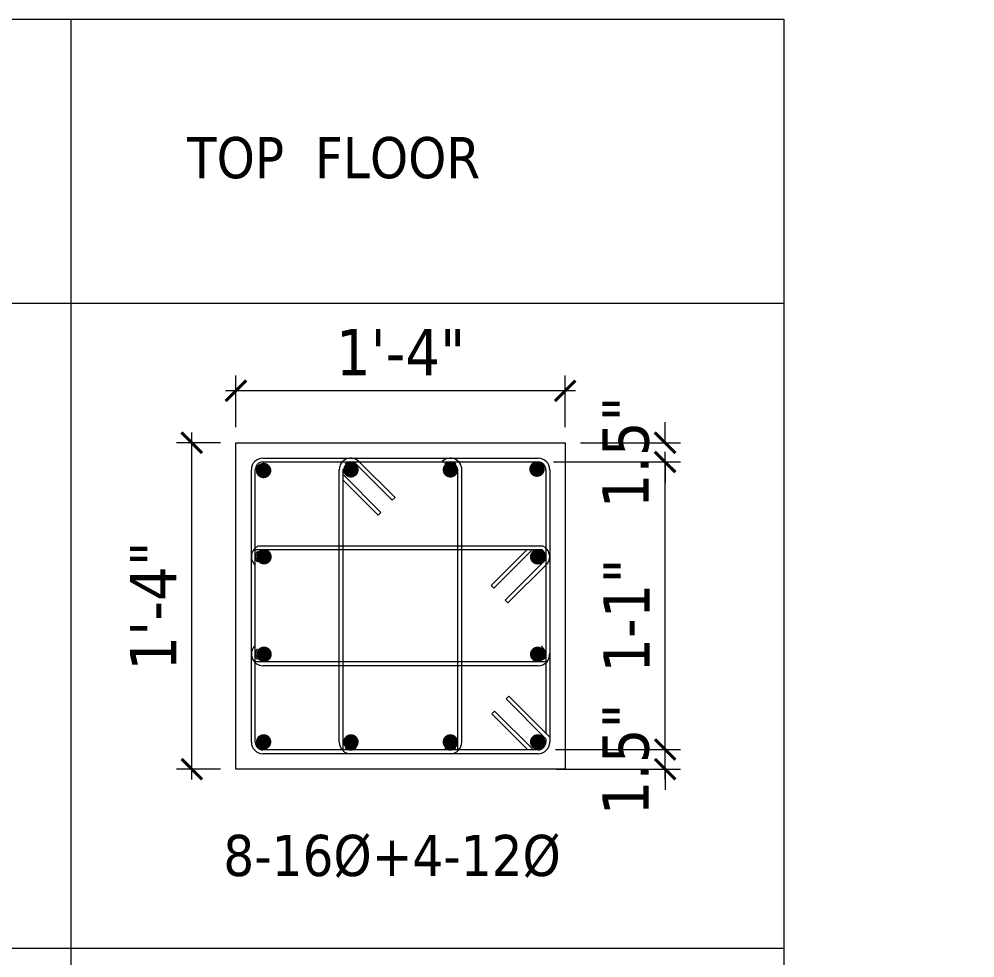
# Model space of a CAD drawing. Header units: inches. Extents: x 130993 to 274375, y -5108 to 103559.
# Drawn here: x 135128.2 to 135314, y 50715.5 to 50898.1 of the extents above; entities that cross this region are included whole.
import ezdxf

# ---------------------------------------------------------------- set-up
doc = ezdxf.new("R2010")
doc.units = ezdxf.units.IN
doc.header["$MEASUREMENT"] = 0
doc.header["$PDMODE"] = 2
doc.header["$PDSIZE"] = -3
for name, color, linetype, lineweight in [('DIM', 5, 'Continuous', 9), ('DIMENSION', 142, 'Continuous', 20), ('HATCH', 9, 'Continuous', 9), ('TEXT', 181, 'Continuous', 13)]:
    doc.layers.add(name, color=color, linetype=linetype, lineweight=lineweight)
doc.layers.add('FRAME', color=7, linetype='Continuous')
doc.styles.add('TAHOMA', font='tahoma.ttf', dxfattribs={"height": 9})
doc.dimstyles.new('1-2', dxfattribs={"dimscale": 0, "dimtxt": 8, "dimasz": 4, "dimexe": 3, "dimexo": 3, "dimgap": 3, "dimtad": 1, "dimdec": 0, "dimlfac": 0.25, "dimzin": 3, "dimdsep": 46, "dimlunit": 4, "dimtxsty": 'TAHOMA', "dimblk1": 'ARCHTICK', "dimblk2": 'ARCHTICK', "dimsah": 1, "dimcen": 0, "dimdle": 2, "dimclrd": 6, "dimclre": 6, "dimclrt": 7, "dimadec": 0, "dimazin": 0, "dimtfac": 0.333333, "dimtdec": 0, "dimtix": 1, "dimtofl": 0, "dimtmove": 0, "dimatfit": 2, "dimfxl": 1, "dimtolj": 1, "dimtzin": 0, "dimlwd": -1, "dimlwe": -1, "dimarcsym": 0})
doc.dimstyles.new('1-4', dxfattribs={"dimscale": 0, "dimtxt": 8, "dimasz": 4, "dimexe": 3, "dimexo": 3, "dimgap": 2, "dimtad": 1, "dimdec": 0, "dimlfac": 0.5, "dimzin": 3, "dimdsep": 46, "dimlunit": 4, "dimtxsty": 'TAHOMA', "dimblk1": 'ARCHTICK', "dimblk2": 'ARCHTICK', "dimsah": 1, "dimcen": 0, "dimdle": 2, "dimclrd": 6, "dimclre": 6, "dimclrt": 7, "dimadec": 0, "dimazin": 0, "dimtfac": 0.333333, "dimtdec": 0, "dimtmove": 1, "dimatfit": 2, "dimfxl": 1, "dimtolj": 1, "dimtzin": 0, "dimlwd": -1, "dimlwe": -1, "dimarcsym": 0})

# ---------------------------------------------------------------- blocks, each defined once
blk = doc.blocks.new('_ArchTick')
at = {"color": 0, "linetype": 'ByBlock', "const_width": 0.15}
blk.add_lwpolyline([(-0.5, -0.5), (0.5, 0.5)], dxfattribs=at)
blk = doc.blocks.new('*D381')
at = {"layer": 'Defpoints', "color": 0, "ltscale": 20}
for p in [(135334.61, 50851.17), (135347.63, 50851.17), (135334.61, 50800.65)]:
    blk.add_point(p, dxfattribs=at)
at = {"layer": 'DIM', "color": 6, "ltscale": 20}
for p, q in [((135334.61, 50798.65), (135334.61, 50853.17)), ((135344.63, 50851.17), (135331.61, 50851.17))]:
    blk.add_line(p, q, dxfattribs=at)
at = {"layer": 'DIM', "color": 6, "ltscale": 20, "xscale": 4, "yscale": 4, "zscale": 4}
for p, rotation in [((135334.61, 50851.17), 90), ((135334.61, 50800.65), 270)]:
    blk.add_blockref('_ArchTick', p, dxfattribs=dict(at, rotation=rotation))
at = {"layer": 'DIM', "color": 7, "ltscale": 20, "insert": (135327.95, 50825.91), "char_height": 9, "attachment_point": 5, "rotation": 90, "style": 'TAHOMA'}
blk.add_mtext('\\A1;AS PER SITE', dxfattribs=at)
blk = doc.blocks.new('*D1317')
at = {"layer": 'Defpoints', "color": 0, "ltscale": 10}
for p in [(135229.44, 50756.03), (135229.63, 50752.23), (135253.74, 50752.23)]:
    blk.add_point(p, dxfattribs=at)
at = {"layer": 'DIMENSION', "color": 6, "ltscale": 10}
for p, q in [((135253.74, 50756.03), (135253.74, 50760.03)), ((135232.44, 50756.03), (135256.74, 50756.03)), ((135232.63, 50752.23), (135256.74, 50752.23)), ((135253.74, 50752.23), (135253.74, 50748.23))]:
    blk.add_line(p, q, dxfattribs=at)
at = {"layer": 'DIMENSION', "color": 6, "ltscale": 10, "xscale": 4, "yscale": 4, "zscale": 4}
for p, rotation in [((135253.74, 50756.03), 270), ((135253.74, 50752.23), 90)]:
    blk.add_blockref('_ArchTick', p, dxfattribs=dict(at, rotation=rotation))
at = {"layer": 'DIMENSION', "color": 7, "ltscale": 10, "insert": (135246.13, 50754.13), "char_height": 9, "attachment_point": 5, "rotation": 90, "style": 'TAHOMA'}
blk.add_mtext('\\A1;1.5"', dxfattribs=at)
blk = doc.blocks.new('*D1318')
at = {"layer": 'Defpoints', "color": 0, "ltscale": 10}
for p in [(135234.3, 50815.73), (135253.74, 50815.73), (135229.05, 50811.98)]:
    blk.add_point(p, dxfattribs=at)
at = {"layer": 'DIMENSION', "color": 6, "ltscale": 10}
for p, q in [((135253.74, 50815.73), (135253.74, 50819.73)), ((135237.3, 50815.73), (135256.74, 50815.73)), ((135232.05, 50811.98), (135256.74, 50811.98)), ((135253.74, 50811.98), (135253.74, 50807.98))]:
    blk.add_line(p, q, dxfattribs=at)
at = {"layer": 'DIMENSION', "color": 6, "ltscale": 10, "xscale": 4, "yscale": 4, "zscale": 4}
for p, rotation in [((135253.74, 50815.73), 270), ((135253.74, 50811.98), 90)]:
    blk.add_blockref('_ArchTick', p, dxfattribs=dict(at, rotation=rotation))
at = {"layer": 'DIMENSION', "color": 7, "ltscale": 10, "insert": (135246.13, 50813.86), "char_height": 9, "attachment_point": 5, "rotation": 90, "style": 'TAHOMA'}
blk.add_mtext('\\A1;1.5"', dxfattribs=at)
blk = doc.blocks.new('*D1319')
at = {"layer": 'Defpoints', "color": 0, "ltscale": 10}
for p in [(135229.05, 50811.98), (135253.74, 50811.98), (135229.63, 50752.23)]:
    blk.add_point(p, dxfattribs=at)
at = {"layer": 'DIMENSION', "color": 6, "ltscale": 10}
for p, q in [((135253.74, 50750.23), (135253.74, 50813.98)), ((135232.05, 50811.98), (135256.74, 50811.98)), ((135232.63, 50752.23), (135256.74, 50752.23))]:
    blk.add_line(p, q, dxfattribs=at)
at = {"layer": 'DIMENSION', "color": 6, "ltscale": 10, "xscale": 4, "yscale": 4, "zscale": 4}
for p, rotation in [((135253.74, 50811.98), 90), ((135253.74, 50752.23), 270)]:
    blk.add_blockref('_ArchTick', p, dxfattribs=dict(at, rotation=rotation))
at = {"layer": 'DIMENSION', "color": 7, "ltscale": 10, "insert": (135246.23, 50782.11), "char_height": 9, "attachment_point": 5, "rotation": 90, "style": 'TAHOMA'}
blk.add_mtext('\\A1;1-1"', dxfattribs=at)
blk = doc.blocks.new('*D1320')
at = {"layer": 'Defpoints', "color": 0, "ltscale": 10}
for p in [(135161.72, 50815.73), (135170.3, 50815.73), (135170.3, 50752.23)]:
    blk.add_point(p, dxfattribs=at)
at = {"layer": 'DIMENSION', "color": 6, "ltscale": 10}
for p, q in [((135161.72, 50750.23), (135161.72, 50817.73)), ((135167.3, 50815.73), (135158.72, 50815.73)), ((135167.3, 50752.23), (135158.72, 50752.23))]:
    blk.add_line(p, q, dxfattribs=at)
at = {"layer": 'DIMENSION', "color": 6, "ltscale": 10, "xscale": 4, "yscale": 4, "zscale": 4}
for p, rotation in [((135161.72, 50815.73), 90), ((135161.72, 50752.23), 270)]:
    blk.add_blockref('_ArchTick', p, dxfattribs=dict(at, rotation=rotation))
at = {"layer": 'DIMENSION', "color": 7, "ltscale": 10, "insert": (135154.21, 50783.98), "char_height": 9, "attachment_point": 5, "rotation": 90, "style": 'TAHOMA'}
blk.add_mtext('\\A1;1\'-4"', dxfattribs=at)
blk = doc.blocks.new('*D1321')
at = {"layer": 'Defpoints', "color": 0, "ltscale": 10}
for p in [(135170.3, 50825.83), (135170.3, 50815.73), (135234.3, 50815.73)]:
    blk.add_point(p, dxfattribs=at)
at = {"layer": 'DIMENSION', "color": 6, "ltscale": 10}
for p, q in [((135170.3, 50818.73), (135170.3, 50828.83)), ((135234.3, 50818.73), (135234.3, 50828.83)), ((135236.3, 50825.83), (135168.3, 50825.83))]:
    blk.add_line(p, q, dxfattribs=at)
at = {"layer": 'DIMENSION', "color": 6, "ltscale": 10, "xscale": 4, "yscale": 4, "zscale": 4, "rotation": 180}
blk.add_blockref('_ArchTick', (135170.3, 50825.83), dxfattribs=at)
at = {"layer": 'DIMENSION', "color": 6, "ltscale": 10, "xscale": 4, "yscale": 4, "zscale": 4}
blk.add_blockref('_ArchTick', (135234.3, 50825.83), dxfattribs=at)
at = {"layer": 'DIMENSION', "color": 7, "ltscale": 10, "insert": (135202.3, 50833.34), "char_height": 9, "attachment_point": 5, "style": 'TAHOMA'}
blk.add_mtext('\\A1;1\'-4"', dxfattribs=at)

msp = doc.modelspace()

# ---------------------------------------------------------------- linework, layer by layer
at = {"layer": 'DIMENSION', "lineweight": 15}
msp.add_lwpolyline([(135234.3, 50815.73), (135234.3, 50752.23), (135170.3, 50752.23), (135170.3, 50815.73)], close=True, dxfattribs=at)
at = {"layer": 'FRAME', "color": 5, "linetype": 'Continuous', "lineweight": 20}
for p, q in [((134352.16, 50898.11), (135276.85, 50898.13)), ((135138.21, 50898.12), (135138.21, 50215.08)), ((135276.85, 50898.13), (135276.85, 50215.08)), ((134352.18, 50842.88), (135276.85, 50842.9)), ((135276.85, 50717.34), (134352.16, 50717.34))]:
    msp.add_line(p, q, dxfattribs=at)
at = {"layer": 'HATCH', "lineweight": 5, "ltscale": 50}
for p, q in [((135175.55, 50812.73), (135229.05, 50812.73)), ((135175.55, 50811.98), (135229.05, 50811.98)), ((135200.7, 50804.53), (135193.16, 50812.07)), ((135201.23, 50805.06), (135194.22, 50812.07)), ((135173.3, 50757.48), (135173.3, 50810.48)), ((135174.05, 50757.48), (135174.05, 50810.48)), ((135190.38, 50757.48), (135190.38, 50810.61)), ((135191.13, 50755.98), (135191.13, 50810.61)), ((135213.47, 50755.8), (135213.47, 50810.61)), ((135214.22, 50757.48), (135214.22, 50810.48)), ((135230.55, 50810.48), (135230.55, 50759.21)), ((135231.3, 50810.48), (135231.3, 50757.48)), ((135198.49, 50802.16), (135191.13, 50809.52)), ((135197.96, 50801.63), (135191.13, 50808.46)), ((135201.23, 50805.06), (135200.7, 50804.53)), ((135198.49, 50802.16), (135197.96, 50801.63)), ((135229.95, 50795.62), (135174.65, 50795.62)), ((135219.9, 50787.97), (135226.91, 50794.98)), ((135220.43, 50787.44), (135227.97, 50794.98)), ((135229.94, 50795.85), (135229.95, 50795.85)), ((135229.86, 50794.87), (135174.05, 50794.87)), ((135229.86, 50794.87), (135230.11, 50794.62)), ((135222.65, 50785.08), (135230.38, 50792.81)), ((135223.18, 50784.55), (135230.86, 50792.23)), ((135219.9, 50787.97), (135220.43, 50787.44)), ((135222.65, 50785.08), (135223.18, 50784.55)), ((135229.95, 50776.87), (135229.95, 50776.87)), ((135229.64, 50776.12), (135230.12, 50775.65)), ((135230.55, 50773.09), (135174.05, 50773.09)), ((135229.06, 50772.34), (135175.56, 50772.34)), ((135222.81, 50765.89), (135223.34, 50766.42)), ((135222.81, 50765.89), (135230.55, 50758.15)), ((135223.34, 50766.42), (135231.3, 50758.46)), ((135220.06, 50762.99), (135220.6, 50763.52)), ((135220.6, 50763.52), (135228.14, 50755.98)), ((135220.06, 50762.99), (135227.08, 50755.98)), ((135230.55, 50758.15), (135230.55, 50757.48)), ((135229.05, 50755.98), (135175.55, 50755.98)), ((135229.05, 50755.23), (135175.55, 50755.23))]:
    msp.add_line(p, q, dxfattribs=at)
at = {"layer": 'HATCH', "lineweight": 5, "ltscale": 50, "const_width": 1.5}
for points in [[(135175.68, 50811.07, 1), (135175.68, 50809.57, 1)], [(135192.66, 50811.2, 1), (135192.66, 50809.7, 1)], [(135211.99, 50811.2, 1), (135211.99, 50809.7, 1)], [(135228.83, 50811.33, 1), (135228.83, 50809.83, 1)], [(135175.23, 50794.07, 1), (135176.29, 50793.01, 1)], [(135228.43, 50794.06, 1), (135229.49, 50793, 1)], [(135175.24, 50775.1, 1), (135176.3, 50774.04, 1)], [(135228.43, 50775.09, 1), (135229.49, 50774.03, 1)], [(135175.68, 50758.27, 1), (135175.68, 50756.77, 1)], [(135192.66, 50756.76, -1), (135192.66, 50758.26, -1)], [(135211.99, 50756.76, -1), (135211.99, 50758.26, -1)], [(135228.96, 50758.27, 1), (135228.96, 50756.77, 1)]]:
    msp.add_lwpolyline(points, format="xyb", close=True, dxfattribs=at)
at = {"layer": 'HATCH', "lineweight": 5, "ltscale": 50}
for centre, radius, start, end in [((135175.55, 50810.48), 2.25, 90, 180), ((135175.55, 50810.48), 1.5, 90, 180), ((135192.63, 50810.48), 2.25, 45, 180), ((135192.63, 50810.48), 1.5, 45, 135), ((135211.97, 50810.48), 2.25, 0, 135), ((135211.97, 50810.48), 1.5, 45, 135), ((135229.05, 50810.48), 2.25, 0, 90), ((135229.05, 50810.48), 1.5, 0, 90), ((135175.55, 50793.56), 2.25, 113.6484, 225), ((135229.05, 50793.56), 2.25, 323.6257, 66.3516), ((135175.55, 50793.56), 1.5, 135, 225), ((135229.05, 50793.56), 1.5, 315, 45), ((135175.56, 50774.59), 2.25, 135, 270), ((135175.56, 50774.59), 1.5, 135, 225), ((135229.06, 50774.59), 2.25, 270, 4.8171), ((135229.06, 50774.59), 1.5, 315, 45), ((135175.55, 50757.48), 2.25, 180, 270), ((135175.55, 50757.48), 1.5, 180, 270), ((135192.63, 50757.48), 2.25, 180, 270), ((135192.63, 50757.48), 1.5, 225, 315), ((135211.97, 50757.48), 1.5, 225, 315), ((135211.97, 50757.48), 2.25, 270, 0), ((135229.05, 50757.48), 2.25, 270, 0), ((135229.05, 50757.48), 1.5, 270, 0)]:
    msp.add_arc(centre, radius, start, end, dxfattribs=at)

# ---------------------------------------------------------------- texts
at = {"layer": 'TEXT', "linetype": 'Continuous', "char_height": 8, "attachment_point": 4, "style": 'TAHOMA'}
for s, insert in [('TOP  FLOOR', (135160.79, 50871.11)), ('8-16%%C+4-12%%C', (135167.85, 50735.25))]:
    msp.add_mtext(s, dxfattribs=dict(at, insert=insert))

# ---------------------------------------------------------------- dimensions: what is measured, and where the dimension line sits
at = {"layer": 'DIM', "ltscale": 20}
dim = msp.add_linear_dim(base=(135334.61, 50851.17), p1=(135334.61, 50800.65), p2=(135347.63, 50851.17), angle=90, text='AS PER SITE', dimstyle='1-4', override={"dimscale": 1}, dxfattribs=at)
dim.commit()
dim.dimension.update_dxf_attribs({"geometry": '*D381', "text_midpoint": (135334.61, 50825.91), "dimtype": 160})
at = {"layer": 'DIMENSION', "ltscale": 10}
dim = msp.add_linear_dim(base=(135170.3, 50825.83), p1=(135234.3, 50815.73), p2=(135170.3, 50815.73), dimstyle='1-2', override={"dimscale": 1}, dxfattribs=at)
dim.commit()
dim.dimension.update_dxf_attribs({"geometry": '*D1321', "text_midpoint": (135202.3, 50833.34)})
for base, p1, p2, text, picture, middle in [((135253.74, 50815.73), (135229.05, 50811.98), (135234.3, 50815.73), '1.5"', '*D1318', (135246.13, 50813.86)), ((135253.74, 50811.98), (135229.63, 50752.23), (135229.05, 50811.98), '1-1"', '*D1319', (135246.23, 50782.11)), ((135253.74, 50752.23), (135229.44, 50756.03), (135229.63, 50752.23), '1.5"', '*D1317', (135246.13, 50754.13))]:
    dim = msp.add_linear_dim(base=base, p1=p1, p2=p2, angle=270, text=text, dimstyle='1-2', override={"dimscale": 1}, dxfattribs=at)
    dim.commit()
    dim.dimension.update_dxf_attribs({"geometry": picture, "text_midpoint": middle})
dim = msp.add_linear_dim(base=(135161.72, 50815.73), p1=(135170.3, 50752.23), p2=(135170.3, 50815.73), angle=90, dimstyle='1-2', override={"dimscale": 1}, dxfattribs=at)
dim.commit()
dim.dimension.update_dxf_attribs({"geometry": '*D1320', "text_midpoint": (135154.21, 50783.98)})

doc.saveas('drawing.dxf')
